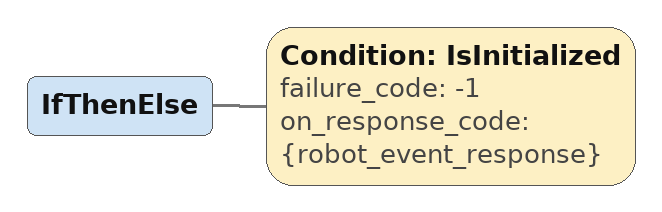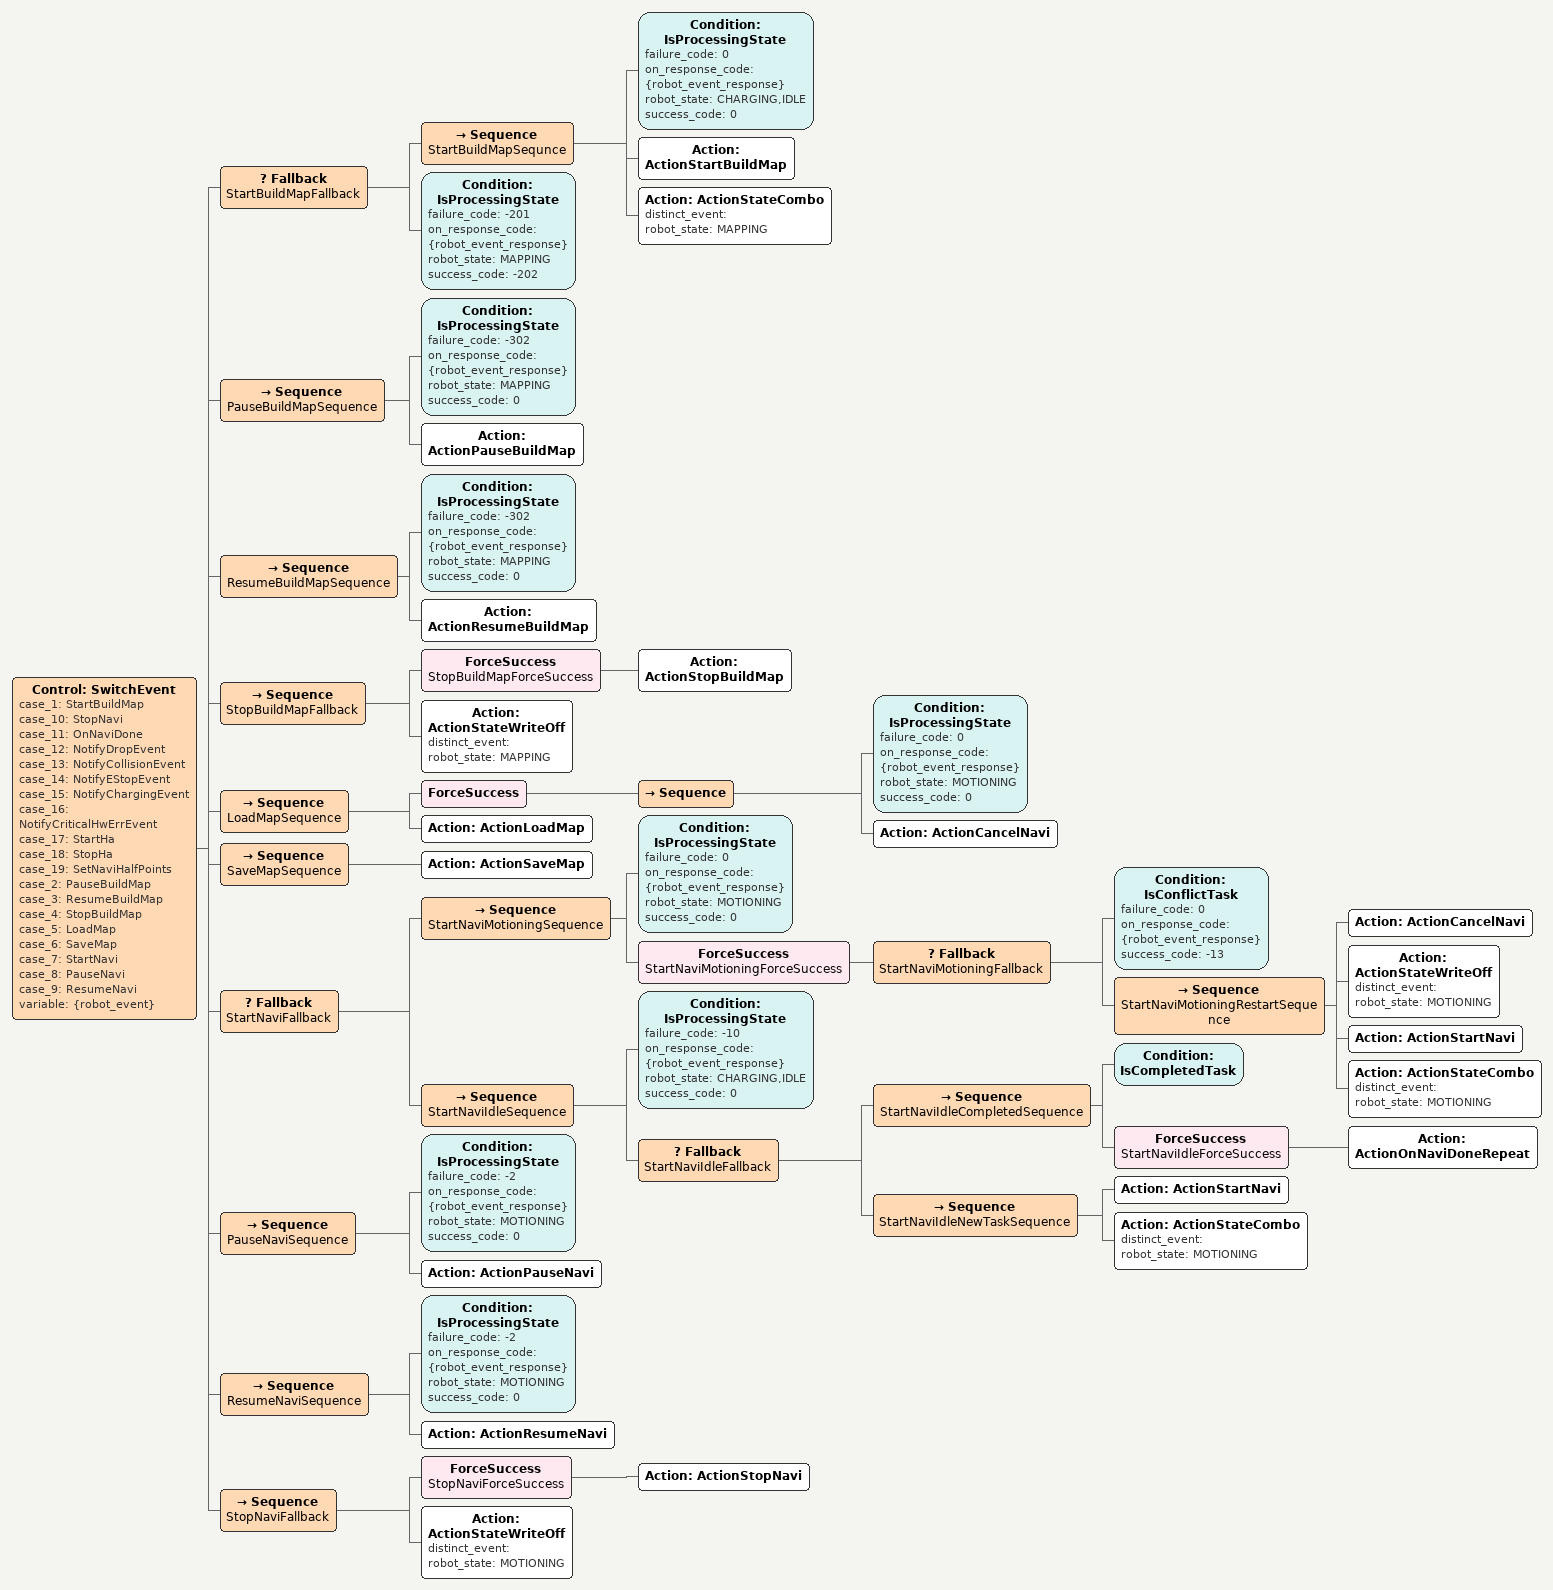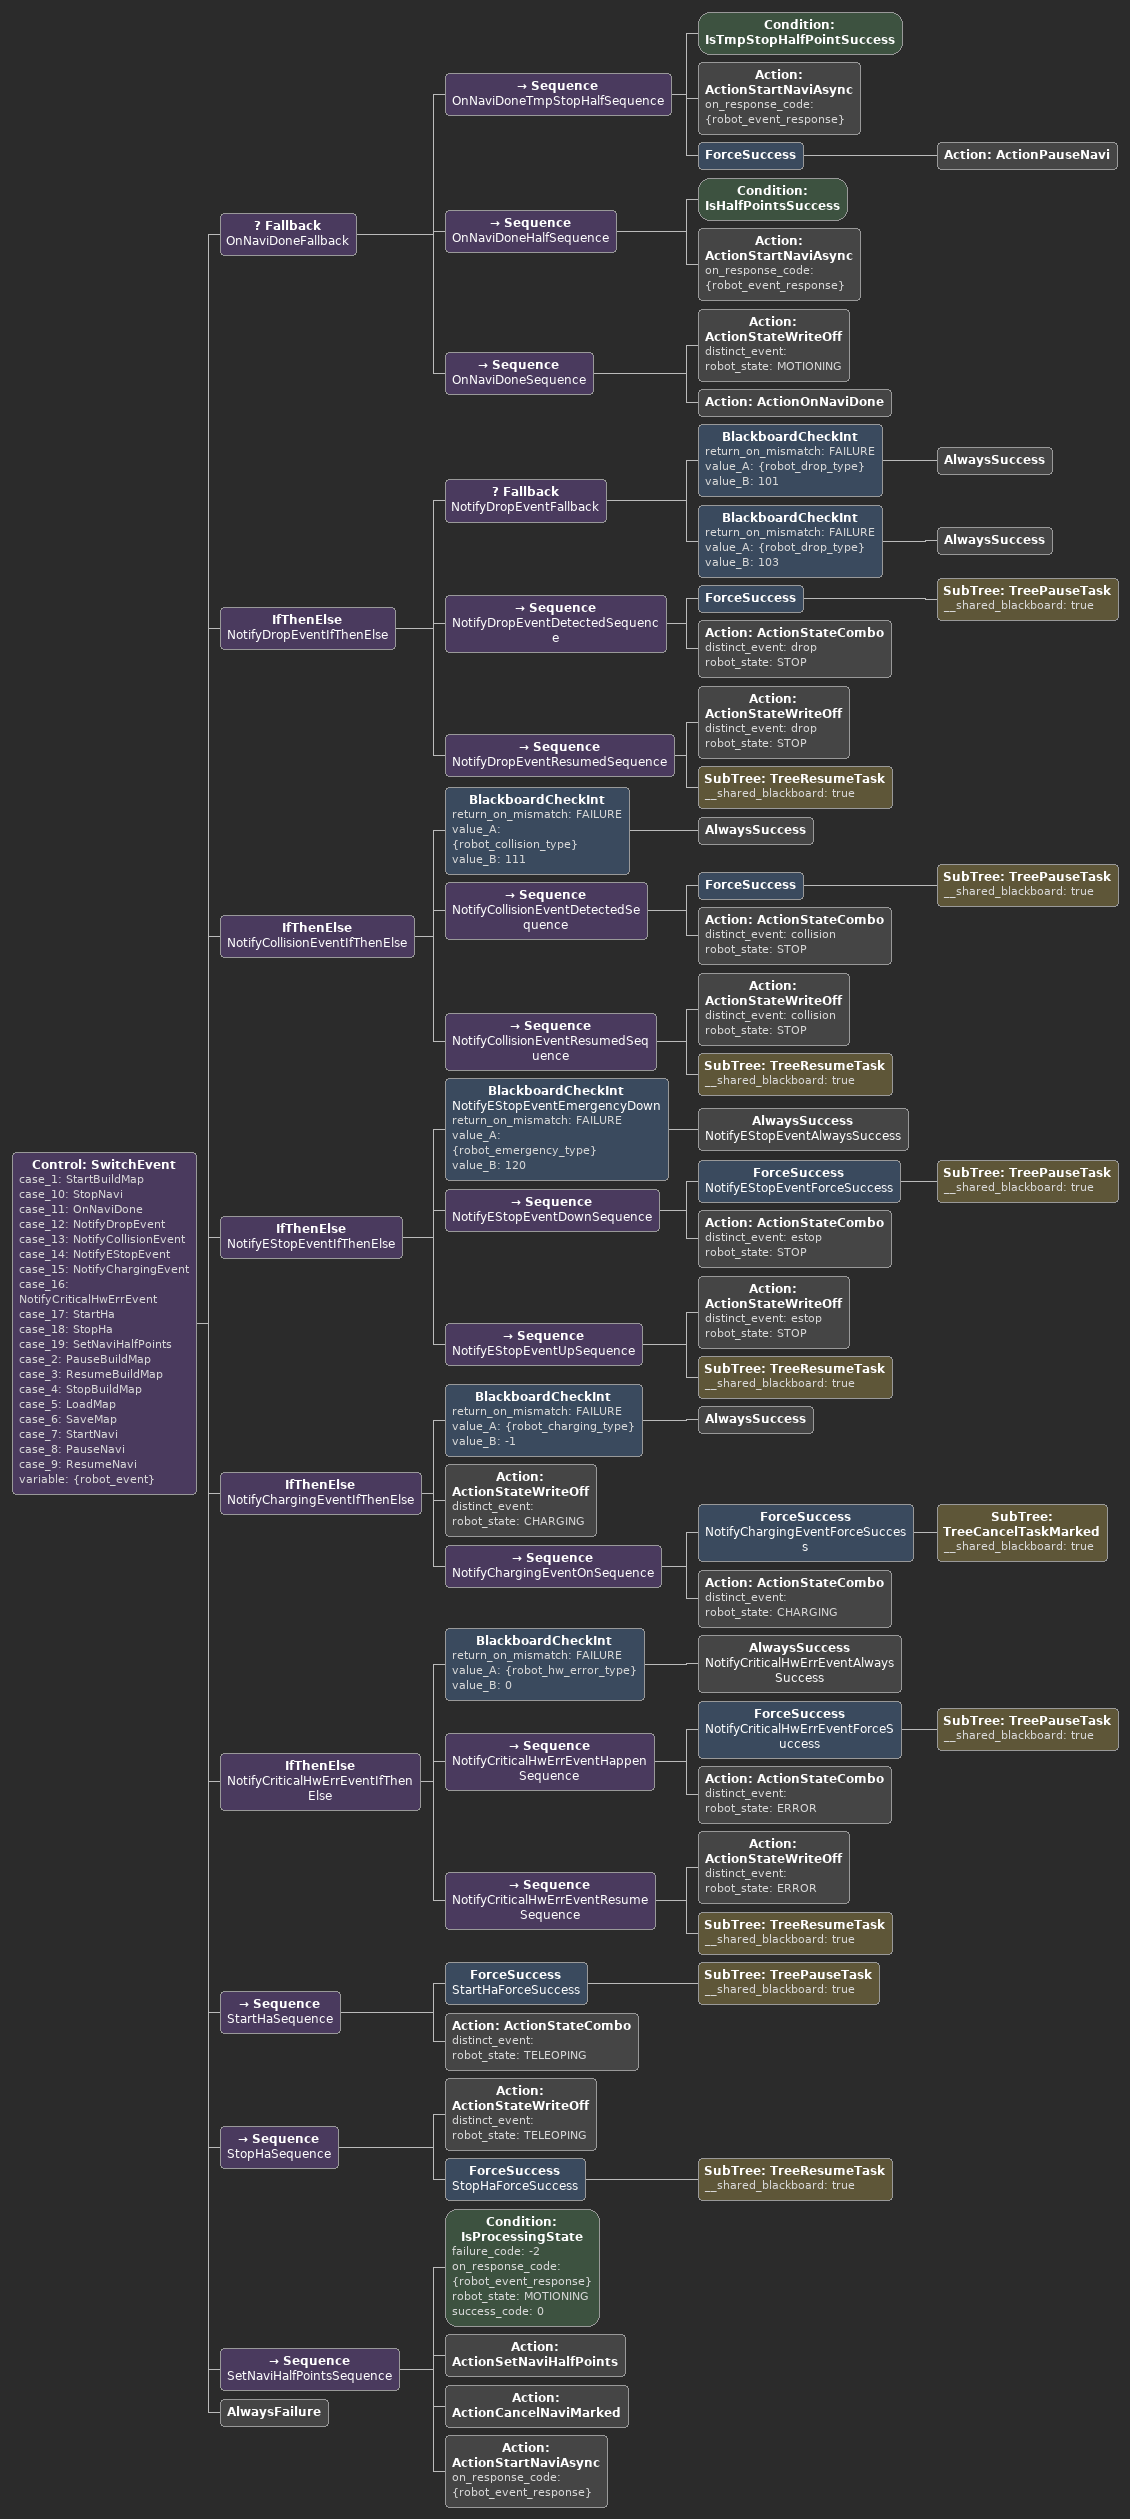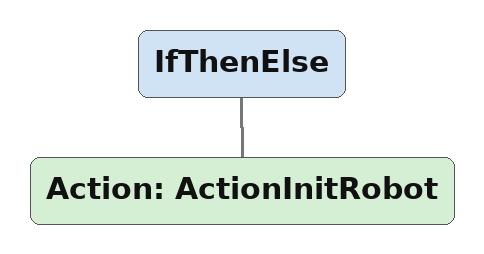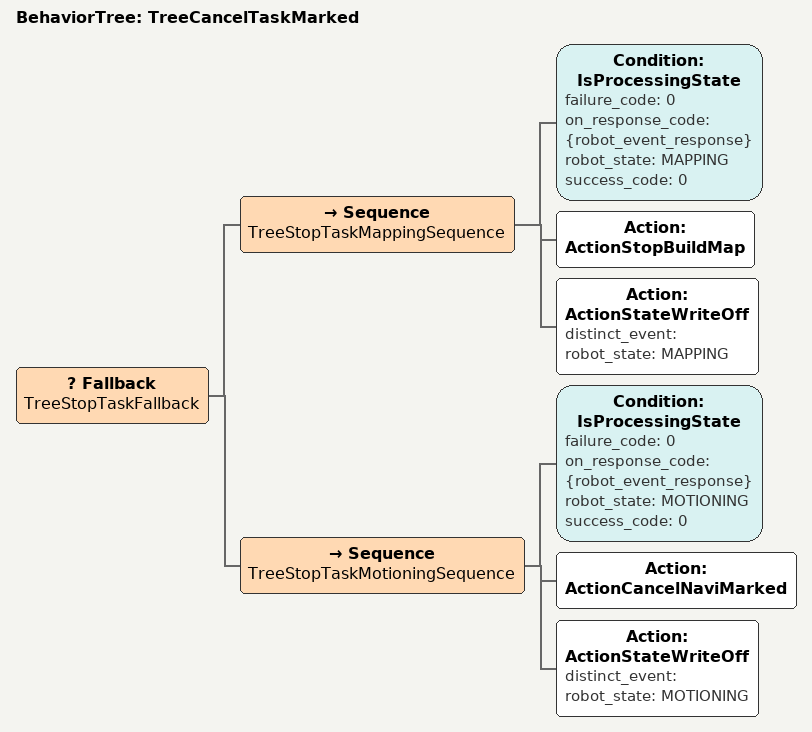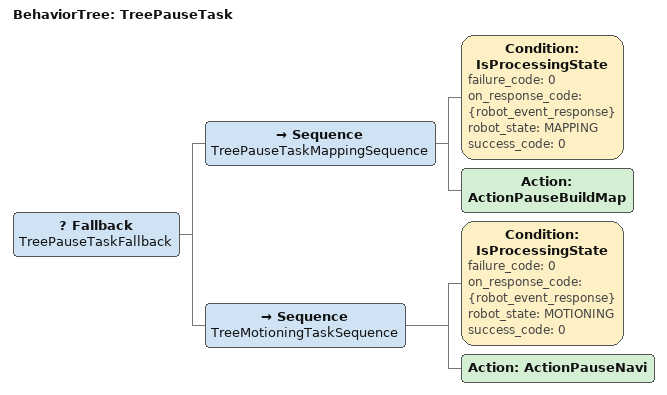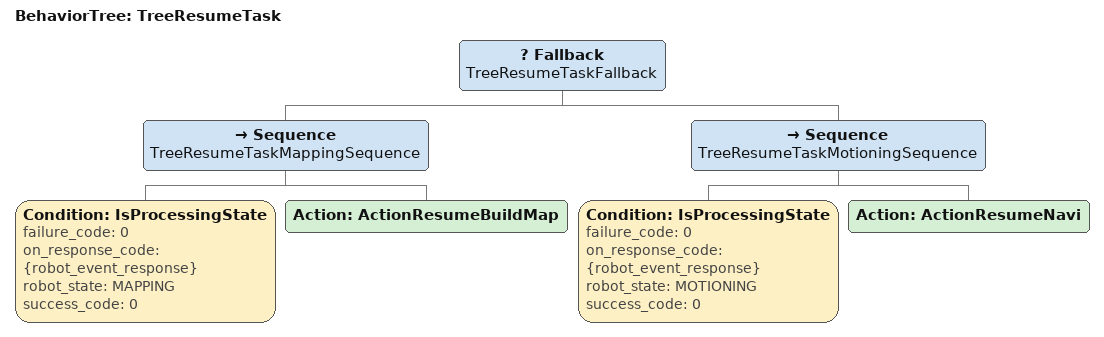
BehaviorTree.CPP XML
<IfThenElse>
    <Condition ID="IsInitialized" failure_code="-1" on_response_code="{robot_event_response}"/>
</IfThenElse>

<Control ID="SwitchEvent" case_1="StartBuildMap" case_10="StopNavi" case_11="OnNaviDone" case_12="NotifyDropEvent" case_13="NotifyCollisionEvent" case_14="NotifyEStopEvent" case_15="NotifyChargingEvent" case_16="NotifyCriticalHwErrEvent" case_17="StartHa" case_18="StopHa" case_19="SetNaviHalfPoints" case_2="PauseBuildMap" case_3="ResumeBuildMap" case_4="StopBuildMap" case_5="LoadMap" case_6="SaveMap" case_7="StartNavi" case_8="PauseNavi" case_9="ResumeNavi" variable="{robot_event}">
    <Fallback name="StartBuildMapFallback">
        <Sequence name="StartBuildMapSequnce">
            <Condition ID="IsProcessingState" failure_code="0" on_response_code="{robot_event_response}" robot_state="CHARGING,IDLE" success_code="0"/>
            <Action ID="ActionStartBuildMap"/>
            <Action ID="ActionStateCombo" distinct_event="" robot_state="MAPPING"/>
        </Sequence>
        <Condition ID="IsProcessingState" failure_code="-201" on_response_code="{robot_event_response}" robot_state="MAPPING" success_code="-202"/>
    </Fallback>
    <Sequence name="PauseBuildMapSequence">
        <Condition ID="IsProcessingState" failure_code="-302" on_response_code="{robot_event_response}" robot_state="MAPPING" success_code="0"/>
        <Action ID="ActionPauseBuildMap"/>
    </Sequence>
    <Sequence name="ResumeBuildMapSequence">
        <Condition ID="IsProcessingState" failure_code="-302" on_response_code="{robot_event_response}" robot_state="MAPPING" success_code="0"/>
        <Action ID="ActionResumeBuildMap"/>
    </Sequence>
    <Sequence name="StopBuildMapFallback">
        <ForceSuccess name="StopBuildMapForceSuccess">
            <Action ID="ActionStopBuildMap"/>
        </ForceSuccess>
        <Action ID="ActionStateWriteOff" distinct_event="" robot_state="MAPPING"/>
    </Sequence>
    <Sequence name="LoadMapSequence">
        <ForceSuccess>
            <Sequence>
                <Condition ID="IsProcessingState" failure_code="0" on_response_code="{robot_event_response}" robot_state="MOTIONING" success_code="0"/>
                <Action ID="ActionCancelNavi"/>
            </Sequence>
        </ForceSuccess>
        <Action ID="ActionLoadMap"/>
    </Sequence>
    <Sequence name="SaveMapSequence">
        <Action ID="ActionSaveMap"/>
    </Sequence>
    <Fallback name="StartNaviFallback">
        <Sequence name="StartNaviMotioningSequence">
            <Condition ID="IsProcessingState" failure_code="0" on_response_code="{robot_event_response}" robot_state="MOTIONING" success_code="0"/>
            <ForceSuccess name="StartNaviMotioningForceSuccess">
                <Fallback name="StartNaviMotioningFallback">
                    <Condition ID="IsConflictTask" failure_code="0" on_response_code="{robot_event_response}" success_code="-13"/>
                    <Sequence name="StartNaviMotioningRestartSequence">
                        <Action ID="ActionCancelNavi"/>
                        <Action ID="ActionStateWriteOff" distinct_event="" robot_state="MOTIONING"/>
                        <Action ID="ActionStartNavi"/>
                        <Action ID="ActionStateCombo" distinct_event="" robot_state="MOTIONING"/>
                    </Sequence>
                </Fallback>
            </ForceSuccess>
        </Sequence>
        <Sequence name="StartNaviIdleSequence">
            <Condition ID="IsProcessingState" failure_code="-10" on_response_code="{robot_event_response}" robot_state="CHARGING,IDLE" success_code="0"/>
            <Fallback name="StartNaviIdleFallback">
                <Sequence name="StartNaviIdleCompletedSequence">
                    <Condition ID="IsCompletedTask"/>
                    <ForceSuccess name="StartNaviIdleForceSuccess">
                        <Action ID="ActionOnNaviDoneRepeat"/>
                    </ForceSuccess>
                </Sequence>
                <Sequence name="StartNaviIdleNewTaskSequence">
                    <Action ID="ActionStartNavi"/>
                    <Action ID="ActionStateCombo" distinct_event="" robot_state="MOTIONING"/>
                </Sequence>
            </Fallback>
        </Sequence>
    </Fallback>
    <Sequence name="PauseNaviSequence">
        <Condition ID="IsProcessingState" failure_code="-2" on_response_code="{robot_event_response}" robot_state="MOTIONING" success_code="0"/>
        <Action ID="ActionPauseNavi"/>
    </Sequence>
    <Sequence name="ResumeNaviSequence">
        <Condition ID="IsProcessingState" failure_code="-2" on_response_code="{robot_event_response}" robot_state="MOTIONING" success_code="0"/>
        <Action ID="ActionResumeNavi"/>
    </Sequence>
    <Sequence name="StopNaviFallback">
        <ForceSuccess name="StopNaviForceSuccess">
            <Action ID="ActionStopNavi"/>
        </ForceSuccess>
        <Action ID="ActionStateWriteOff" distinct_event="" robot_state="MOTIONING"/>
    </Sequence>
</Control>

<Control ID="SwitchEvent" case_1="StartBuildMap" case_10="StopNavi" case_11="OnNaviDone" case_12="NotifyDropEvent" case_13="NotifyCollisionEvent" case_14="NotifyEStopEvent" case_15="NotifyChargingEvent" case_16="NotifyCriticalHwErrEvent" case_17="StartHa" case_18="StopHa" case_19="SetNaviHalfPoints" case_2="PauseBuildMap" case_3="ResumeBuildMap" case_4="StopBuildMap" case_5="LoadMap" case_6="SaveMap" case_7="StartNavi" case_8="PauseNavi" case_9="ResumeNavi" variable="{robot_event}">
    <Fallback name="OnNaviDoneFallback">
        <Sequence name="OnNaviDoneTmpStopHalfSequence">
            <Condition ID="IsTmpStopHalfPointSuccess"/>
            <Action ID="ActionStartNaviAsync" on_response_code="{robot_event_response}"/>
            <ForceSuccess>
                <Action ID="ActionPauseNavi"/>
            </ForceSuccess>
        </Sequence>
        <Sequence name="OnNaviDoneHalfSequence">
            <Condition ID="IsHalfPointsSuccess"/>
            <Action ID="ActionStartNaviAsync" on_response_code="{robot_event_response}"/>
        </Sequence>
        <Sequence name="OnNaviDoneSequence">
            <Action ID="ActionStateWriteOff" distinct_event="" robot_state="MOTIONING"/>
            <Action ID="ActionOnNaviDone"/>
        </Sequence>
    </Fallback>
    <IfThenElse name="NotifyDropEventIfThenElse">
        <Fallback name="NotifyDropEventFallback">
            <BlackboardCheckInt return_on_mismatch="FAILURE" value_A="{robot_drop_type}" value_B="101">
                <AlwaysSuccess/>
            </BlackboardCheckInt>
            <BlackboardCheckInt return_on_mismatch="FAILURE" value_A="{robot_drop_type}" value_B="103">
                <AlwaysSuccess/>
            </BlackboardCheckInt>
        </Fallback>
        <Sequence name="NotifyDropEventDetectedSequence">
            <ForceSuccess>
                <SubTree ID="TreePauseTask" __shared_blackboard="true"/>
            </ForceSuccess>
            <Action ID="ActionStateCombo" distinct_event="drop" robot_state="STOP"/>
        </Sequence>
        <Sequence name="NotifyDropEventResumedSequence">
            <Action ID="ActionStateWriteOff" distinct_event="drop" robot_state="STOP"/>
            <SubTree ID="TreeResumeTask" __shared_blackboard="true"/>
        </Sequence>
    </IfThenElse>
    <IfThenElse name="NotifyCollisionEventIfThenElse">
        <BlackboardCheckInt return_on_mismatch="FAILURE" value_A="{robot_collision_type}" value_B="111">
            <AlwaysSuccess/>
        </BlackboardCheckInt>
        <Sequence name="NotifyCollisionEventDetectedSequence">
            <ForceSuccess>
                <SubTree ID="TreePauseTask" __shared_blackboard="true"/>
            </ForceSuccess>
            <Action ID="ActionStateCombo" distinct_event="collision" robot_state="STOP"/>
        </Sequence>
        <Sequence name="NotifyCollisionEventResumedSequence">
            <Action ID="ActionStateWriteOff" distinct_event="collision" robot_state="STOP"/>
            <SubTree ID="TreeResumeTask" __shared_blackboard="true"/>
        </Sequence>
    </IfThenElse>
    <IfThenElse name="NotifyEStopEventIfThenElse">
        <BlackboardCheckInt name="NotifyEStopEventEmergencyDown" return_on_mismatch="FAILURE" value_A="{robot_emergency_type}" value_B="120">
            <AlwaysSuccess name="NotifyEStopEventAlwaysSuccess"/>
        </BlackboardCheckInt>
        <Sequence name="NotifyEStopEventDownSequence">
            <ForceSuccess name="NotifyEStopEventForceSuccess">
                <SubTree ID="TreePauseTask" __shared_blackboard="true"/>
            </ForceSuccess>
            <Action ID="ActionStateCombo" distinct_event="estop" robot_state="STOP"/>
        </Sequence>
        <Sequence name="NotifyEStopEventUpSequence">
            <Action ID="ActionStateWriteOff" distinct_event="estop" robot_state="STOP"/>
            <SubTree ID="TreeResumeTask" __shared_blackboard="true"/>
        </Sequence>
    </IfThenElse>
    <IfThenElse name="NotifyChargingEventIfThenElse">
        <BlackboardCheckInt return_on_mismatch="FAILURE" value_A="{robot_charging_type}" value_B="-1">
            <AlwaysSuccess/>
        </BlackboardCheckInt>
        <Action ID="ActionStateWriteOff" distinct_event="" robot_state="CHARGING"/>
        <Sequence name="NotifyChargingEventOnSequence">
            <ForceSuccess name="NotifyChargingEventForceSuccess">
                <SubTree ID="TreeCancelTaskMarked" __shared_blackboard="true"/>
            </ForceSuccess>
            <Action ID="ActionStateCombo" distinct_event="" robot_state="CHARGING"/>
        </Sequence>
    </IfThenElse>
    <IfThenElse name="NotifyCriticalHwErrEventIfThenElse">
        <BlackboardCheckInt return_on_mismatch="FAILURE" value_A="{robot_hw_error_type}" value_B="0">
            <AlwaysSuccess name="NotifyCriticalHwErrEventAlwaysSuccess"/>
        </BlackboardCheckInt>
        <Sequence name="NotifyCriticalHwErrEventHappenSequence">
            <ForceSuccess name="NotifyCriticalHwErrEventForceSuccess">
                <SubTree ID="TreePauseTask" __shared_blackboard="true"/>
            </ForceSuccess>
            <Action ID="ActionStateCombo" distinct_event="" robot_state="ERROR"/>
        </Sequence>
        <Sequence name="NotifyCriticalHwErrEventResumeSequence">
            <Action ID="ActionStateWriteOff" distinct_event="" robot_state="ERROR"/>
            <SubTree ID="TreeResumeTask" __shared_blackboard="true"/>
        </Sequence>
    </IfThenElse>
    <Sequence name="StartHaSequence">
        <ForceSuccess name="StartHaForceSuccess">
            <SubTree ID="TreePauseTask" __shared_blackboard="true"/>
        </ForceSuccess>
        <Action ID="ActionStateCombo" distinct_event="" robot_state="TELEOPING"/>
    </Sequence>
    <Sequence name="StopHaSequence">
        <Action ID="ActionStateWriteOff" distinct_event="" robot_state="TELEOPING"/>
        <ForceSuccess name="StopHaForceSuccess">
            <SubTree ID="TreeResumeTask" __shared_blackboard="true"/>
        </ForceSuccess>
    </Sequence>
    <Sequence name="SetNaviHalfPointsSequence">
        <Condition ID="IsProcessingState" failure_code="-2" on_response_code="{robot_event_response}" robot_state="MOTIONING" success_code="0"/>
        <Action ID="ActionSetNaviHalfPoints"/>
        <Action ID="ActionCancelNaviMarked"/>
        <Action ID="ActionStartNaviAsync" on_response_code="{robot_event_response}"/>
    </Sequence>
    <AlwaysFailure/>
</Control>

<IfThenElse>
    <Action ID="ActionInitRobot"/>
</IfThenElse>

<BehaviorTree ID="TreeCancelTaskMarked">
    <Fallback name="TreeStopTaskFallback">
        <Sequence name="TreeStopTaskMappingSequence">
            <Condition ID="IsProcessingState" failure_code="0" on_response_code="{robot_event_response}" robot_state="MAPPING" success_code="0"/>
            <Action ID="ActionStopBuildMap"/>
            <Action ID="ActionStateWriteOff" distinct_event="" robot_state="MAPPING"/>
        </Sequence>
        <Sequence name="TreeStopTaskMotioningSequence">
            <Condition ID="IsProcessingState" failure_code="0" on_response_code="{robot_event_response}" robot_state="MOTIONING" success_code="0"/>
            <Action ID="ActionCancelNaviMarked"/>
            <Action ID="ActionStateWriteOff" distinct_event="" robot_state="MOTIONING"/>
        </Sequence>
    </Fallback>
</BehaviorTree>

<BehaviorTree ID="TreePauseTask">
    <Fallback name="TreePauseTaskFallback">
        <Sequence name="TreePauseTaskMappingSequence">
            <Condition ID="IsProcessingState" failure_code="0" on_response_code="{robot_event_response}" robot_state="MAPPING" success_code="0"/>
            <Action ID="ActionPauseBuildMap"/>
        </Sequence>
        <Sequence name="TreeMotioningTaskSequence">
            <Condition ID="IsProcessingState" failure_code="0" on_response_code="{robot_event_response}" robot_state="MOTIONING" success_code="0"/>
            <Action ID="ActionPauseNavi"/>
        </Sequence>
    </Fallback>
</BehaviorTree>

<BehaviorTree ID="TreeResumeTask">
    <Fallback name="TreeResumeTaskFallback">
        <Sequence name="TreeResumeTaskMappingSequence">
            <Condition ID="IsProcessingState" failure_code="0" on_response_code="{robot_event_response}" robot_state="MAPPING" success_code="0"/>
            <Action ID="ActionResumeBuildMap"/>
        </Sequence>
        <Sequence name="TreeResumeTaskMotioningSequence">
            <Condition ID="IsProcessingState" failure_code="0" on_response_code="{robot_event_response}" robot_state="MOTIONING" success_code="0"/>
            <Action ID="ActionResumeNavi"/>
        </Sequence>
    </Fallback>
</BehaviorTree>
